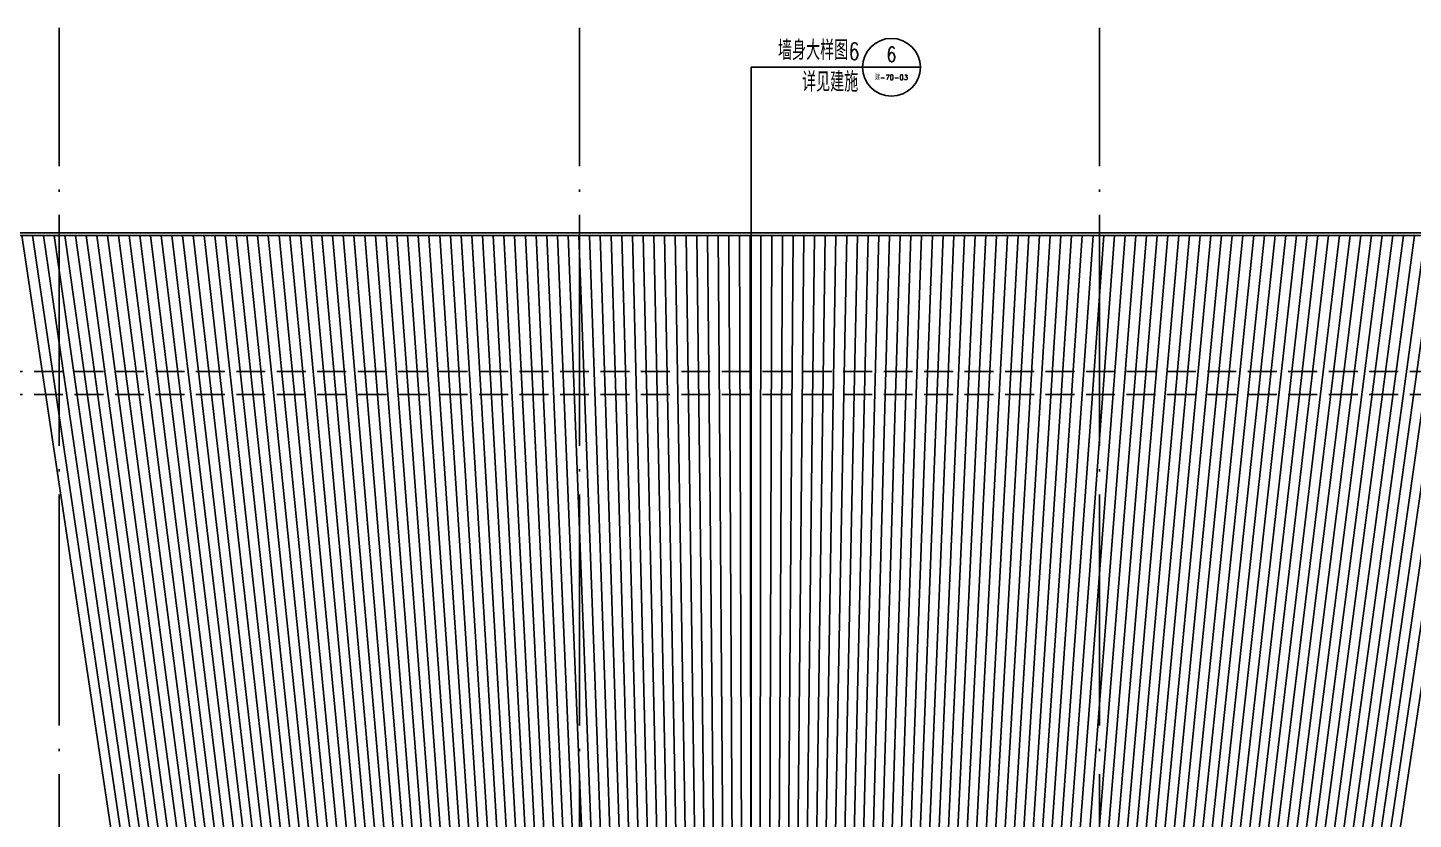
# Model space of a CAD drawing. Extents: x -4210259 to 293730, y -7499 to 868879.
# Drawn here: x -804104 to -780131, y 524786 to 538485 of the extents above; entities that cross this region are included whole.
import ezdxf
from ezdxf.enums import TextEntityAlignment as Align

# ---------------------------------------------------------------- set-up
doc = ezdxf.new("R2010")
doc.units = 0
doc.header["$LTSCALE"] = 1000
doc.header["$MEASUREMENT"] = 0
doc.linetypes.add('__DASH', pattern=[0.35, 0.25, -0.1])
doc.linetypes.add('DOTE', pattern=[2.4200000000000004, 2, -0.2, 0.02, -0.2])
for name, color, linetype in [('A-AXIS-DOTE', 14, 'DOTE'), ('A-AXIS-SYMB', 3, 'Continuous'), ('A-HATCH-2', 251, 'Continuous'), ('A-LIN-V', 9, 'Continuous'), ('PUB_TEXT', 7, 'Continuous')]:
    doc.layers.add(name, color=color, linetype=linetype)
doc.styles.add('_TCH_DIM', font='SIMPLEX', dxfattribs={"bigfont": 'GBCBIG'})

msp = doc.modelspace()

# ---------------------------------------------------------------- hatches: boundary and pattern name
at = {"layer": 'A-HATCH-2'}
h = msp.add_hatch(dxfattribs=at)
h.set_pattern_fill('ANSI31', color=256, scale=150, angle=135)
h.set_pattern_definition([(90, (-40599568146.95641, -3384804562.000004), (-238.125, -1.848892746611746e-30), [])])
h.paths.add_polyline_path([(-778759.332342701, 517237.4520265287), (-781059.3323832983, 517237.4520265211), (-781059.3323832983, 519637.4520265403), (-801959.332383297, 519637.4520265403), (-801959.3323832955, 517237.4520265404), (-781059.3323832885, 517237.4520265288), (-804259.3323699827, 517237.4520265209), (-804259.332369983, 534887.4520265249), (-778759.3323427013, 534887.4520265249)])

# ---------------------------------------------------------------- linework, layer by layer
at = {"layer": 'A-AXIS-DOTE', "ltscale": 2}
for p, q in [((-803559.3323832984, 511887.4520265246), (-803559.3323832984, 538485.0684404817)), ((-794559.3323832982, 511887.4520265246), (-794559.3323832984, 538485.0684404817)), ((-785559.3323832984, 511887.4520265246), (-785559.3323832984, 538485.0684404817))]:
    msp.add_line(p, q, dxfattribs=at)
at = {"layer": 'A-AXIS-DOTE', "linetype": '__DASH', "ltscale": 2}
for p, q in [((-738393.4841132975, 534937.452026525), (-910418.469349959, 534937.4520265246)), ((-738393.4841132975, 532537.452026525), (-910418.469349959, 532537.4520265246)), ((-738393.4841132975, 532137.452026525), (-910418.469349959, 532137.4520265246))]:
    msp.add_line(p, q, dxfattribs=at)
at = {"layer": 'A-AXIS-SYMB', "color": 1}
for p, q in [((-791586.9893772891, 537800), (-789659.6004793609, 537800)), ((-791586.9893772891, 516769.9999999997), (-791586.9893772891, 537800)), ((-788659.6004793609, 537800), (-789659.6004793609, 537800))]:
    msp.add_line(p, q, dxfattribs=at)
msp.add_circle((-789159.6004793609, 537800), 500, dxfattribs=at)
at = {"layer": 'A-LIN-V'}
for p, q in [((-903359.3323865014, 534937.4520265249), (-745359.3325523962, 534937.4520265249)), ((-903359.3323865014, 534887.4520265249), (-745359.3325523962, 534887.4520265249))]:
    msp.add_line(p, q, dxfattribs=at)

# ---------------------------------------------------------------- texts
at = {"layer": 'PUB_TEXT', "color": 1, "style": '_TCH_DIM'}
for s, p in [('墙身大样图', (-791123.3238836162, 537927.340425532)), ('详见建施', (-790706.6217559567, 537378.5106382979))]:
    msp.add_text(s, height=337.5886524822695, dxfattribs=at).set_placement(p)
at = {"layer": 'PUB_TEXT', "color": 1, "style": '_TCH_DIM', "width": 0.7058823529411765}
msp.add_text('6', height=297.5, dxfattribs=at).set_placement((-789894.6004793609, 537927.340425532))
at = {"layer": 'PUB_TEXT', "color": 1, "style": '_TCH_DIM'}
msp.add_text('6', height=262.5319068581389, dxfattribs=at).set_placement((-789240.8603552931, 537892.328295352), (-789078.3406034287, 537892.328295352), align=Align.FIT)
at = {"layer": 'PUB_TEXT', "color": 1, "style": '_TCH_DIM', "width": 0.9477351916375917}
msp.add_text('建-70-03', height=89.60864389244269, dxfattribs=at).set_placement((-789442.9448847002, 537581.448431721), (-788876.2560740216, 537581.448431721), align=Align.FIT)

doc.saveas('drawing.dxf')
